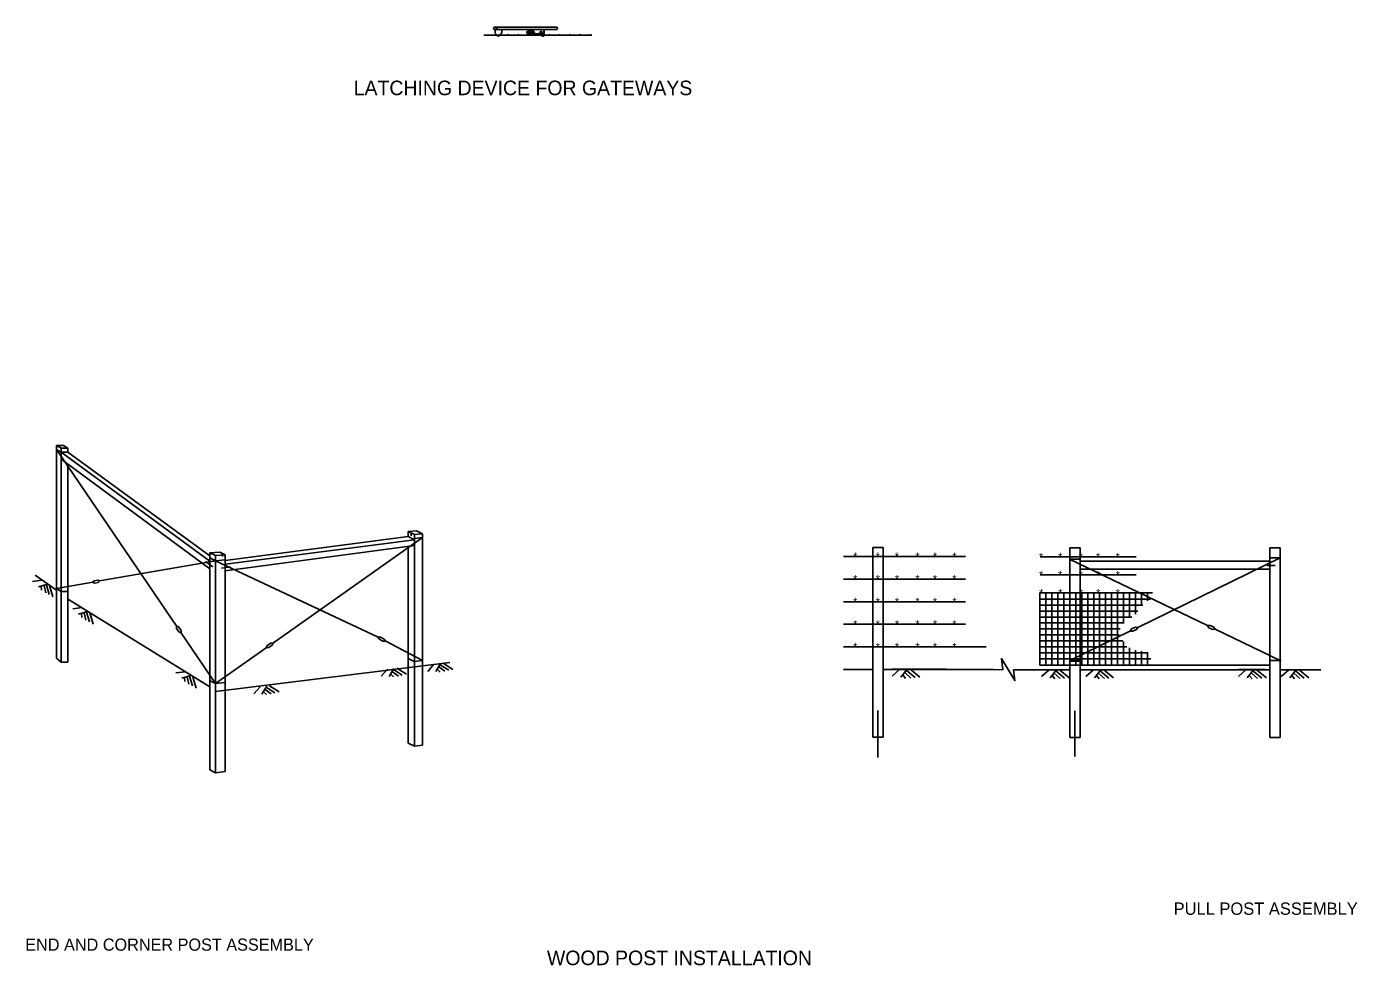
# Model space of a CAD drawing. Extents: x 78 to 190, y 175 to 263.
# Drawn here: x 79.64 to 128.72, y 174.83 to 209.45 of the extents above; entities that cross this region are included whole.
import ezdxf

# ---------------------------------------------------------------- set-up
doc = ezdxf.new("R2010")
doc.units = 0
doc.layers.add('mc_FENCE-CL', color=7, linetype='Continuous')

msp = doc.modelspace()

# ---------------------------------------------------------------- linework, layer by layer
at = {"layer": 'mc_FENCE-CL'}
for p, q in [((96.504, 209.129), (100.488, 209.129)), ((96.903, 209.426), (98.724, 209.426)), ((96.903, 209.343), (99.188, 209.343)), ((97.416, 209.129), (97.416, 209.129)), ((97.798, 209.129), (97.798, 209.129)), ((98.09, 209.27), (98.111, 209.27)), ((98.09, 209.203), (98.09, 209.27)), ((98.09, 209.253), (98.111, 209.253)), ((98.09, 209.22), (98.111, 209.22)), ((98.09, 209.203), (98.111, 209.203)), ((98.111, 209.203), (98.111, 209.27)), ((98.111, 209.244), (98.136, 209.244)), ((98.111, 209.229), (98.136, 209.229)), ((98.161, 209.243), (98.165, 209.229)), ((98.161, 209.229), (98.323, 209.229)), ((98.162, 209.244), (98.322, 209.244)), ((98.167, 209.244), (98.171, 209.229)), ((98.173, 209.244), (98.177, 209.229)), ((98.179, 209.129), (98.179, 209.129)), ((98.18, 209.244), (98.185, 209.229)), ((98.187, 209.244), (98.191, 209.229)), ((98.194, 209.244), (98.198, 209.229)), ((98.201, 209.244), (98.205, 209.229)), ((98.207, 209.244), (98.211, 209.229)), ((98.212, 209.244), (98.217, 209.229)), ((98.219, 209.244), (98.224, 209.229)), ((98.226, 209.244), (98.23, 209.229)), ((98.233, 209.244), (98.237, 209.229)), ((98.239, 209.244), (98.243, 209.229)), ((98.246, 209.244), (98.25, 209.229)), ((98.251, 209.244), (98.255, 209.229)), ((98.258, 209.244), (98.262, 209.229)), ((98.265, 209.244), (98.269, 209.229)), ((98.272, 209.244), (98.276, 209.229)), ((98.278, 209.244), (98.282, 209.229)), ((98.285, 209.244), (98.29, 209.229)), ((98.292, 209.244), (98.297, 209.229)), ((98.299, 209.244), (98.303, 209.229)), ((98.305, 209.244), (98.309, 209.229)), ((98.311, 209.244), (98.315, 209.229)), ((98.317, 209.244), (98.322, 209.229)), ((98.34, 209.27), (98.361, 209.27)), ((98.342, 209.203), (98.361, 209.203)), ((98.345, 209.253), (98.361, 209.253)), ((98.346, 209.22), (98.361, 209.22)), ((98.361, 209.203), (98.361, 209.27)), ((98.361, 209.244), (98.365, 209.229)), ((98.361, 209.229), (98.378, 209.229)), ((98.362, 209.244), (98.378, 209.244)), ((98.366, 209.244), (98.37, 209.229)), ((98.371, 209.244), (98.375, 209.229)), ((98.376, 209.244), (98.378, 209.236)), ((98.378, 209.244), (98.378, 209.229)), ((98.526, 209.194), (98.705, 209.194)), ((98.526, 209.147), (98.526, 209.194)), ((98.526, 209.192), (98.705, 209.192)), ((98.526, 209.19), (98.705, 209.19)), ((98.526, 209.188), (98.705, 209.188)), ((98.526, 209.186), (98.705, 209.186)), ((98.526, 209.185), (98.705, 209.185)), ((98.526, 209.183), (98.705, 209.183)), ((98.526, 209.181), (98.705, 209.181)), ((98.526, 209.179), (98.705, 209.179)), ((98.526, 209.177), (98.705, 209.177)), ((98.526, 209.176), (98.705, 209.176)), ((98.526, 209.174), (98.705, 209.174)), ((98.526, 209.172), (98.705, 209.172)), ((98.526, 209.17), (98.705, 209.17)), ((98.526, 209.169), (98.705, 209.169)), ((98.526, 209.167), (98.705, 209.167)), ((98.526, 209.165), (98.705, 209.165)), ((98.526, 209.163), (98.705, 209.163)), ((98.526, 209.161), (98.705, 209.161)), ((98.526, 209.16), (98.705, 209.16)), ((98.526, 209.158), (98.705, 209.158)), ((98.526, 209.156), (98.705, 209.156)), ((98.526, 209.154), (98.705, 209.154)), ((98.526, 209.152), (98.705, 209.152)), ((98.526, 209.151), (98.705, 209.151)), ((98.526, 209.149), (98.705, 209.149)), ((98.526, 209.147), (98.705, 209.147)), ((98.56, 209.129), (98.56, 209.129)), ((98.587, 209.194), (98.587, 209.265)), ((98.587, 209.265), (98.641, 209.265)), ((98.589, 209.194), (98.589, 209.265)), ((98.591, 209.194), (98.591, 209.265)), ((98.592, 209.194), (98.592, 209.265)), ((98.594, 209.194), (98.594, 209.265)), ((98.596, 209.194), (98.596, 209.265)), ((98.598, 209.194), (98.598, 209.265)), ((98.6, 209.194), (98.6, 209.265)), ((98.601, 209.194), (98.601, 209.265)), ((98.603, 209.194), (98.603, 209.265)), ((98.605, 209.194), (98.605, 209.265)), ((98.607, 209.194), (98.607, 209.265)), ((98.608, 209.194), (98.608, 209.265)), ((98.61, 209.194), (98.61, 209.265)), ((98.612, 209.194), (98.612, 209.265)), ((98.614, 209.194), (98.614, 209.265)), ((98.616, 209.194), (98.616, 209.265)), ((98.617, 209.194), (98.617, 209.265)), ((98.619, 209.194), (98.619, 209.265)), ((98.621, 209.194), (98.621, 209.265)), ((98.623, 209.194), (98.623, 209.265)), ((98.625, 209.194), (98.625, 209.265)), ((98.626, 209.194), (98.626, 209.265)), ((98.628, 209.194), (98.628, 209.265)), ((98.63, 209.194), (98.63, 209.265)), ((98.632, 209.194), (98.632, 209.265)), ((98.633, 209.194), (98.633, 209.265)), ((98.635, 209.194), (98.635, 209.265)), ((98.637, 209.194), (98.637, 209.265)), ((98.639, 209.194), (98.639, 209.265)), ((98.641, 209.194), (98.641, 209.265)), ((98.705, 209.147), (98.705, 209.194)), ((98.724, 209.426), (99.188, 209.426)), ((98.942, 209.129), (98.942, 209.129)), ((99.323, 209.129), (99.323, 209.129)), ((99.704, 209.129), (99.704, 209.129)), ((100.086, 209.129), (100.086, 209.129)), ((100.467, 209.129), (100.467, 209.129)), ((80.745, 193.994), (80.913, 193.895)), ((80.745, 193.994), (80.998, 193.994)), ((80.745, 193.501), (80.745, 193.993)), ((80.913, 193.895), (81.167, 193.895)), ((80.914, 186.01), (80.914, 193.896)), ((80.998, 193.994), (81.166, 193.895)), ((81.167, 193.752), (81.167, 193.895)), ((80.745, 193.851), (80.914, 193.752)), ((80.745, 193.851), (85.181, 187.325)), ((80.745, 186.155), (80.745, 193.501)), ((80.914, 193.752), (81.167, 193.752)), ((80.914, 193.752), (86.406, 189.739)), ((80.916, 193.492), (86.406, 189.453)), ((81.167, 193.752), (86.406, 189.924)), ((80.914, 186.01), (80.914, 193.265)), ((81.167, 186.012), (81.167, 193.307)), ((86.971, 189.76), (93.72, 190.637)), ((86.972, 189.624), (93.942, 190.525)), ((88.708, 186.7), (94.249, 190.602)), ((93.72, 190.828), (94.025, 190.853)), ((93.72, 190.828), (93.942, 190.716)), ((93.72, 190.827), (93.72, 190.637)), ((93.72, 190.637), (93.942, 190.525)), ((93.831, 190.772), (93.831, 190.671)), ((93.942, 190.716), (94.246, 190.741)), ((93.942, 182.911), (93.942, 190.716)), ((93.942, 190.566), (94.246, 190.601)), ((94.025, 190.853), (94.246, 190.741)), ((94.246, 182.947), (94.246, 190.741)), ((86.403, 182.035), (86.406, 190.035)), ((86.406, 190.035), (86.772, 190.07)), ((86.406, 190.035), (86.613, 189.943)), ((86.613, 189.943), (86.971, 189.971)), ((86.613, 181.929), (86.613, 189.943)), ((86.772, 190.07), (86.971, 189.971)), ((86.869, 190.02), (86.869, 189.903)), ((86.969, 181.971), (86.971, 189.971)), ((86.971, 189.371), (93.942, 190.313)), ((93.72, 183.023), (93.72, 190.288)), ((110.851, 183.238), (110.851, 190.238)), ((110.851, 190.238), (111.231, 190.238)), ((111.231, 183.238), (111.231, 190.238)), ((118.115, 183.231), (118.115, 190.231)), ((118.115, 190.231), (118.495, 190.231)), ((118.495, 183.231), (118.495, 190.231)), ((125.495, 183.231), (125.495, 190.231)), ((125.495, 190.231), (125.874, 190.231)), ((125.874, 183.231), (125.874, 190.231)), ((86.613, 189.743), (82.328, 189.002)), ((86.241, 189.72), (86.516, 189.53)), ((86.405, 189.859), (86.613, 189.743)), ((86.613, 189.743), (86.971, 189.784)), ((86.613, 189.743), (92.61, 186.926)), ((86.832, 189.472), (87.144, 189.522)), ((109.763, 189.905), (114.274, 189.905)), ((117.026, 189.898), (120.563, 189.898)), ((118.101, 189.809), (118.505, 189.809)), ((123.195, 187.356), (118.101, 189.809)), ((118.115, 189.898), (118.495, 189.898)), ((118.495, 189.731), (125.495, 189.731)), ((118.495, 189.438), (125.495, 189.438)), ((120.621, 187.291), (125.872, 189.86)), ((125.384, 189.576), (125.692, 189.576)), ((125.494, 189.86), (125.874, 189.86)), ((80.21, 189.028), (79.866, 188.984)), ((79.957, 189.222), (80.743, 188.661)), ((82.086, 188.96), (80.748, 188.729)), ((82.13, 189.009), (82.069, 188.956)), ((82.069, 188.956), (82.145, 188.927)), ((82.267, 189.034), (82.13, 189.009)), ((82.145, 188.927), (82.281, 188.951)), ((82.206, 188.98), (82.206, 188.98)), ((82.343, 189.004), (82.267, 189.034)), ((82.281, 188.951), (82.343, 189.004)), ((109.763, 189.071), (114.274, 189.071)), ((117.026, 189.231), (120.563, 189.231)), ((80.412, 188.888), (80.082, 188.784)), ((80.182, 188.81), (80.194, 188.662)), ((80.285, 188.834), (80.347, 188.571)), ((80.371, 188.866), (80.477, 188.501)), ((80.493, 188.83), (80.611, 188.423)), ((80.748, 188.729), (80.914, 188.61)), ((80.914, 188.61), (81.167, 188.61)), ((117.015, 185.899), (117.015, 188.578)), ((117.03, 188.564), (121.169, 188.564)), ((117.235, 185.898), (117.235, 188.578)), ((117.455, 185.897), (117.455, 188.578)), ((117.675, 185.896), (117.675, 188.578)), ((117.895, 185.895), (117.895, 188.578)), ((118.115, 185.894), (118.115, 188.578)), ((118.335, 185.893), (118.335, 188.578)), ((118.555, 185.892), (118.555, 188.578)), ((118.775, 185.892), (118.775, 188.578)), ((118.995, 185.891), (118.995, 188.578)), ((119.215, 185.89), (119.215, 188.578)), ((119.435, 185.889), (119.435, 188.578)), ((119.655, 185.888), (119.655, 188.578)), ((119.875, 185.887), (119.875, 188.578)), ((120.095, 187.443), (120.095, 188.578)), ((120.315, 187.639), (120.315, 188.578)), ((120.535, 187.784), (120.535, 188.578)), ((120.755, 188.088), (120.755, 188.578)), ((120.975, 188.269), (120.975, 188.578)), ((81.188, 188.324), (86.399, 185.095)), ((81.69, 188.02), (81.346, 187.977)), ((109.763, 188.238), (114.274, 188.238)), ((121.089, 188.334), (117.009, 188.334)), ((120.81, 188.114), (117.009, 188.114)), ((81.892, 187.88), (81.562, 187.777)), ((81.663, 187.802), (81.675, 187.655)), ((81.765, 187.827), (81.827, 187.563)), ((81.852, 187.858), (81.957, 187.494)), ((81.974, 187.823), (82.092, 187.415)), ((120.628, 187.894), (117.009, 187.894)), ((120.399, 187.674), (117.009, 187.674)), ((85.25, 187.308), (85.168, 187.346)), ((85.168, 187.346), (85.173, 187.256)), ((85.173, 187.256), (85.259, 187.128)), ((85.337, 187.18), (85.25, 187.308)), ((85.255, 187.218), (85.255, 187.218)), ((85.259, 187.128), (85.341, 187.09)), ((85.329, 187.108), (86.613, 185.219)), ((85.341, 187.09), (85.337, 187.18)), ((109.763, 187.405), (114.274, 187.405)), ((120.123, 187.454), (117.009, 187.454)), ((119.978, 187.234), (117.009, 187.234)), ((119.941, 187.014), (117.009, 187.014)), ((118.115, 186.064), (120.349, 187.159)), ((120.394, 187.232), (120.345, 187.156)), ((120.345, 187.156), (120.435, 187.148)), ((120.533, 187.299), (120.394, 187.232)), ((120.435, 187.148), (120.574, 187.215)), ((120.484, 187.224), (120.484, 187.224)), ((120.623, 187.291), (120.533, 187.299)), ((120.574, 187.215), (120.623, 187.291)), ((123.285, 187.364), (123.195, 187.355)), ((123.195, 187.355), (123.244, 187.28)), ((123.244, 187.28), (123.383, 187.213)), ((123.424, 187.297), (123.285, 187.364)), ((123.334, 187.288), (123.334, 187.288)), ((123.383, 187.213), (123.473, 187.221)), ((123.473, 187.221), (123.424, 187.297)), ((125.874, 186.071), (123.473, 187.227)), ((86.613, 185.219), (88.511, 186.561)), ((88.518, 186.622), (88.482, 186.54)), ((88.482, 186.54), (88.572, 186.546)), ((88.644, 186.712), (88.518, 186.622)), ((88.572, 186.546), (88.698, 186.636)), ((88.608, 186.629), (88.608, 186.629)), ((88.734, 186.718), (88.644, 186.712)), ((88.698, 186.636), (88.734, 186.718)), ((92.692, 186.933), (92.602, 186.928)), ((92.602, 186.928), (92.649, 186.851)), ((92.649, 186.851), (92.785, 186.779)), ((92.829, 186.861), (92.692, 186.933)), ((92.785, 186.779), (92.875, 186.784)), ((92.875, 186.784), (92.829, 186.861)), ((92.868, 186.791), (94.243, 186.072)), ((109.763, 186.571), (114.274, 186.571)), ((114.274, 186.571), (115.034, 186.571)), ((120.074, 186.794), (117.009, 186.794)), ((120.212, 186.574), (117.009, 186.574)), ((120.095, 185.886), (120.095, 186.771)), ((120.315, 185.885), (120.315, 186.531)), ((80.745, 186.155), (80.913, 186.01)), ((80.745, 186.155), (80.913, 186.01)), ((80.913, 186.01), (81.166, 186.01)), ((93.72, 186.147), (93.939, 186.036)), ((93.939, 186.036), (94.243, 186.072)), ((120.967, 186.354), (117.009, 186.354)), ((121.103, 186.134), (117.009, 186.134)), ((118.115, 186.064), (118.495, 186.064)), ((118.118, 186.042), (118.498, 186.042)), ((120.535, 185.885), (120.535, 186.452)), ((120.755, 185.884), (120.755, 186.414)), ((120.975, 185.883), (120.975, 186.377)), ((125.495, 186.066), (125.874, 186.066)), ((125.874, 186.066), (125.908, 186.066)), ((85.493, 185.658), (85.149, 185.614)), ((85.695, 185.518), (85.365, 185.414)), ((86.613, 184.929), (95.25, 185.996)), ((92.947, 185.751), (92.718, 185.49)), ((93.191, 185.779), (93.012, 185.483)), ((93.07, 185.569), (93.177, 185.466)), ((93.131, 185.655), (93.352, 185.498)), ((93.175, 185.736), (93.495, 185.532)), ((93.291, 185.79), (93.648, 185.562)), ((94.664, 185.929), (94.435, 185.669)), ((94.909, 185.958), (94.729, 185.662)), ((94.788, 185.747), (94.895, 185.645)), ((94.849, 185.834), (95.069, 185.677)), ((94.893, 185.914), (95.213, 185.711)), ((95.008, 185.969), (95.366, 185.741)), ((111.231, 185.738), (115.287, 185.732)), ((111.843, 185.752), (111.558, 185.498)), ((111.558, 185.751), (113.558, 185.751)), ((112.113, 185.75), (111.878, 185.451)), ((111.953, 185.537), (112.056, 185.41)), ((112.031, 185.623), (112.251, 185.422)), ((112.09, 185.705), (112.412, 185.44)), ((112.223, 185.749), (112.583, 185.452)), ((114.274, 185.738), (115.034, 185.738)), ((115.642, 185.731), (115.092, 185.738)), ((116.592, 185.731), (116.042, 185.731)), ((116.592, 185.731), (118.115, 185.731)), ((121.084, 185.902), (117.015, 185.902)), ((117.015, 185.898), (121.169, 185.898)), ((117.351, 185.731), (117.066, 185.478)), ((117.066, 185.731), (118.047, 185.731)), ((117.622, 185.73), (117.387, 185.43)), ((117.462, 185.516), (117.565, 185.39)), ((117.54, 185.602), (117.76, 185.402)), ((117.599, 185.685), (117.921, 185.419)), ((117.731, 185.728), (118.092, 185.432)), ((118.495, 185.898), (125.495, 185.898)), ((118.495, 185.731), (125.495, 185.731)), ((118.989, 185.731), (118.704, 185.477)), ((118.704, 185.73), (120.704, 185.73)), ((119.259, 185.729), (119.024, 185.43)), ((119.099, 185.516), (119.202, 185.39)), ((119.177, 185.602), (119.397, 185.402)), ((119.236, 185.684), (119.558, 185.419)), ((119.369, 185.728), (119.729, 185.431)), ((124.623, 185.732), (124.338, 185.479)), ((124.338, 185.732), (125.319, 185.732)), ((124.893, 185.73), (124.658, 185.431)), ((124.733, 185.517), (124.836, 185.391)), ((124.811, 185.603), (125.031, 185.403)), ((124.87, 185.686), (125.192, 185.42)), ((125.003, 185.729), (125.363, 185.433)), ((125.874, 185.731), (127.378, 185.731)), ((126.191, 185.731), (125.906, 185.477)), ((125.906, 185.73), (126.887, 185.73)), ((126.462, 185.729), (126.227, 185.43)), ((126.301, 185.515), (126.405, 185.389)), ((126.38, 185.601), (126.599, 185.401)), ((126.438, 185.684), (126.761, 185.419)), ((126.571, 185.727), (126.932, 185.431)), ((85.465, 185.44), (85.478, 185.292)), ((85.568, 185.464), (85.63, 185.201)), ((85.655, 185.496), (85.76, 185.131)), ((85.777, 185.46), (85.895, 185.053)), ((86.408, 185.322), (86.613, 185.219)), ((86.613, 185.219), (86.969, 185.261)), ((88.254, 185.099), (88.024, 184.839)), ((88.498, 185.127), (88.319, 184.831)), ((88.482, 185.084), (88.802, 184.88)), ((88.597, 185.138), (88.955, 184.91)), ((88.377, 184.917), (88.484, 184.814)), ((88.438, 185.003), (88.658, 184.846)), ((111.041, 184.224), (111.041, 182.487)), ((110.851, 183.238), (111.231, 183.238)), ((118.115, 183.231), (118.495, 183.231)), ((125.495, 183.231), (125.874, 183.231)), ((93.72, 183.023), (93.942, 182.911)), ((93.942, 182.911), (94.246, 182.947)), ((86.403, 182.035), (86.613, 181.929)), ((86.613, 181.929), (86.969, 181.971))]:
    msp.add_line(p, q, dxfattribs=at)
for points in [[(115.642, 185.731), (115.592, 186.138), (116.092, 185.331), (116.042, 185.731)], [(109.763, 185.738), (110.851, 185.738)], [(118.305, 184.217), (118.305, 182.531)]]:
    msp.add_lwpolyline(points, dxfattribs=at)
for centre, radius in [((98.241, 209.234), 0.105), ((98.242, 209.233), 0.0812), ((98.726, 209.342), 0.00413), ((98.726, 209.342), 0.00358), ((98.726, 209.342), 0.0031), ((98.726, 209.342), 0.00246), ((98.726, 209.342), 0.00201), ((98.726, 209.342), 0.00149), ((98.726, 209.342), 0.00104), ((98.726, 209.342), 0.00061)]:
    msp.add_circle(centre, radius, dxfattribs=at)
for centre, major_axis, ratio, start_param, end_param in [((96.909, 209.384), (-0.0449, 0.0028), 0.933176, 4.892354, 7.791203), ((97.047, 209.268), (-0.031, -0.163), 0.740577, 3.009109, 8.472767), ((98.124, 209.228), (-0.0037, -0.0251), 0.40245, 4.712389, 10.389276), ((99.178, 209.384), (-0.0455, -0.0052), 0.93205, 1.685314, 4.384277)]:
    msp.add_ellipse(centre, major_axis=major_axis, ratio=ratio, start_param=start_param, end_param=end_param, dxfattribs=at)
for centre, major_axis, ratio in [((98.125, 209.186), (0, -0.0279), 0.387658), ((98.144, 209.161), (0.0259, -0.0006), 0.32753), ((98.186, 209.167), (0.0287, -0.0006), 0.294307), ((98.23, 209.173), (0.0287, -0.0006), 0.294307), ((98.271, 209.175), (0.0287, -0.0006), 0.294307), ((98.317, 209.175), (0.0259, -0.0006), 0.32753), ((98.357, 209.175), (0.0259, -0.0006), 0.32753), ((98.399, 209.175), (0.0259, -0.0006), 0.32753), ((98.437, 209.173), (0.0248, -0.0034), 0.434598), ((98.482, 209.171), (0.0287, -0.0006), 0.294307), ((98.526, 209.169), (0.0338, -0.0017), 0.358175), ((98.581, 209.168), (0.0287, 0.0011), 0.394208), ((98.625, 209.171), (0.0287, -0.0006), 0.294307), ((98.648, 209.127), (0, 0.0242), 0.37459), ((98.671, 209.105), (0.0287, 0.0011), 0.394208), ((98.71, 209.116), (0.0147, 0.0208), 0.403726), ((98.723, 209.281), (-0.0034, 0.0237), 0.348162), ((98.723, 209.199), (-0.0034, 0.0237), 0.348162), ((98.722, 209.158), (0, 0.0242), 0.37459), ((98.725, 209.24), (0, 0.0242), 0.37459), ((98.726, 209.318), (0, 0.0242), 0.37459)]:
    msp.add_ellipse(centre, major_axis=major_axis, ratio=ratio, dxfattribs=at)

# ---------------------------------------------------------------- texts
for s, height, p in [('*', 0.125, (97.044, 209.067)), ('*', 0.125, (97.353, 209.067)), ('*', 0.125, (97.736, 209.067)), ('*', 0.125, (98.116, 209.067)), ('*', 0.125, (98.496, 209.067)), ('*', 0.125, (98.877, 209.067)), ('*', 0.125, (99.259, 209.067)), ('*', 0.125, (99.641, 209.067)), ('*', 0.125, (100.023, 209.067)), ('*', 0.125, (100.388, 209.066)), ('LATCHING DEVICE FOR GATEWAYS', 0.53695, (91.705, 206.918)), ('*', 0.295, (110.125, 189.761)), ('*', 0.295, (110.958, 189.76)), ('*', 0.295, (111.663, 189.761)), ('*', 0.295, (112.423, 189.763)), ('*', 0.295, (113.066, 189.763)), ('*', 0.295, (113.781, 189.76)), ('*', 0.295, (116.979, 189.742)), ('*', 0.295, (117.684, 189.746)), ('*', 0.295, (118.444, 189.747)), ('*', 0.295, (119.081, 189.744)), ('*', 0.295, (119.806, 189.744)), ('*', 0.295, (110.125, 188.928)), ('*', 0.295, (110.958, 188.926)), ('*', 0.295, (111.663, 188.928)), ('*', 0.295, (112.423, 188.93)), ('*', 0.295, (113.066, 188.93)), ('*', 0.295, (113.781, 188.926)), ('*', 0.295, (116.979, 189.075)), ('*', 0.295, (117.684, 189.079)), ('*', 0.295, (118.444, 189.08)), ('*', 0.295, (119.081, 189.077)), ('*', 0.295, (119.806, 189.077)), ('*', 0.295, (116.983, 188.409)), ('*', 0.295, (117.688, 188.412)), ('*', 0.295, (118.447, 188.414)), ('*', 0.295, (119.084, 188.41)), ('*', 0.295, (119.809, 188.41)), ('*', 0.295, (110.125, 188.094)), ('*', 0.295, (110.958, 188.093)), ('*', 0.295, (111.663, 188.094)), ('*', 0.295, (112.423, 188.096)), ('*', 0.295, (113.066, 188.097)), ('*', 0.295, (113.781, 188.093)), ('*', 0.295, (110.125, 187.261)), ('*', 0.295, (110.958, 187.26)), ('*', 0.295, (111.663, 187.261)), ('*', 0.295, (112.423, 187.263)), ('*', 0.295, (113.066, 187.263)), ('*', 0.295, (113.781, 187.26)), ('*', 0.295, (110.125, 186.428)), ('*', 0.295, (110.958, 186.426)), ('*', 0.295, (111.663, 186.427)), ('*', 0.295, (112.423, 186.43)), ('*', 0.295, (113.066, 186.43)), ('*', 0.295, (113.781, 186.426)), ('PULL POST ASSEMBLY', 0.45456, (121.943, 176.691)), ('END AND CORNER POST ASSEMBLY', 0.44746, (79.594, 175.368)), ('WOOD POST INSTALLATION', 0.53695, (98.832, 174.834))]:
    msp.add_text(s, height=height, dxfattribs=at).set_placement(p)

doc.saveas('drawing.dxf')
